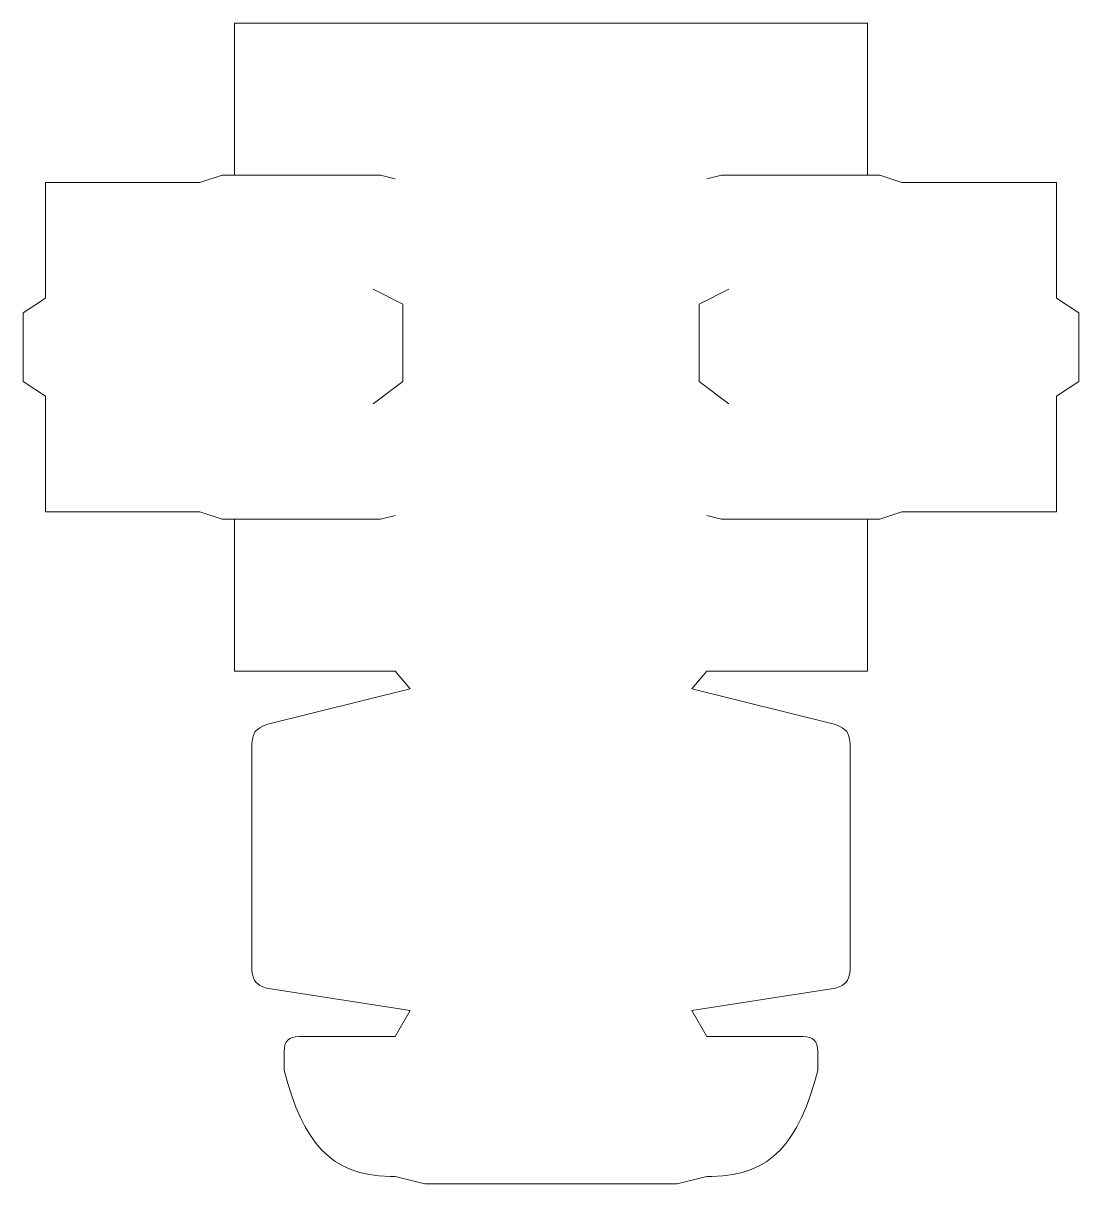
# Model space of a CAD drawing. Header units: millimetres. Extents: x -117 to 332, y -178 to 316.
import ezdxf

# ---------------------------------------------------------------- set-up
doc = ezdxf.new("R2010")
doc.units = ezdxf.units.MM
doc.layers.add('PDF _Геометрия', color=1, linetype='Continuous')

msp = doc.modelspace()

# ---------------------------------------------------------------- linework, layer by layer
at = {"layer": 'PDF _Геометрия', "lineweight": 20}
for points in [[(228.83, 17.06), (167.65, 32.35), (173.96, 39.83), (242.49, 39.83), (242.49, 104.5), (247.69, 104.5), (257.15, 107.66), (322.99, 107.66), (322.99, 156.85), (332.46, 163.16), (332.46, 192.37), (322.99, 198.68), (322.99, 247.87), (257.15, 247.87), (247.69, 251.03), (242.49, 251.03), (242.49, 315.7), (-27.19, 315.7), (-27.19, 251.03), (-32.39, 251.03), (-41.86, 247.87), (-107.7, 247.87), (-107.7, 198.68), (-117.16, 192.37), (-117.16, 163.16), (-107.7, 156.85), (-107.7, 107.66), (-41.86, 107.66), (-32.39, 104.5), (-27.19, 104.5), (-27.19, 39.83), (41.34, 39.83), (47.65, 32.35), (-13.54, 17.06)], [(41.34, 249.45), (35.03, 251.03), (-27.19, 251.03)], [(173.96, 249.45), (180.27, 251.03), (242.49, 251.03)], [(31.87, 202.42), (44.49, 196.11), (44.49, 163.16), (31.87, 153.7)], [(183.42, 202.42), (170.8, 196.11), (170.8, 163.16), (183.42, 153.7)], [(41.34, 106.08), (35.03, 104.5), (-27.19, 104.5)], [(173.96, 106.08), (180.27, 104.5), (242.49, 104.5)], [(-19.77, 9.08), (-19.77, -87.74)], [(235.07, 9.08), (235.07, -87.74)], [(0.41, -115.75), (41.34, -115.75), (47.65, -104.71), (-13.54, -95.14)], [(228.83, -95.14), (167.65, -104.71), (173.96, -115.75), (214.89, -115.75)], [(-6.02, -130.18), (-6.02, -122.17)], [(221.31, -122.17), (221.31, -130.18)], [(176.21, -175.28), (173.96, -175.28), (161.34, -178.44), (53.96, -178.44), (41.34, -175.28), (39.08, -175.28)]]:
    msp.add_lwpolyline(points, dxfattribs=at)
for points in [[(-19.77, 9.08), (-19.07, 14.1), (-18.23, 15.17), (-13.54, 17.06)], [(228.83, 17.06), (233.53, 15.17), (234.36, 14.1), (235.07, 9.08)], [(-13.54, -95.14), (-18.09, -93.5), (-18.92, -92.51), (-19.77, -87.74)], [(235.07, -87.74), (234.22, -92.51), (233.38, -93.5), (228.83, -95.14)], [(-6.02, -122.17), (-6.02, -117.63), (-4.14, -115.75), (0.41, -115.75)], [(214.89, -115.75), (219.43, -115.75), (221.31, -117.63), (221.31, -122.17)], [(-6.02, -130.18), (2.24, -160.98), (13.57, -174.84), (39.08, -175.28)], [(221.31, -130.18), (213.06, -160.98), (201.72, -174.84), (176.21, -175.28)]]:
    msp.add_open_spline(points, degree=3, dxfattribs=at)

doc.saveas('drawing.dxf')
